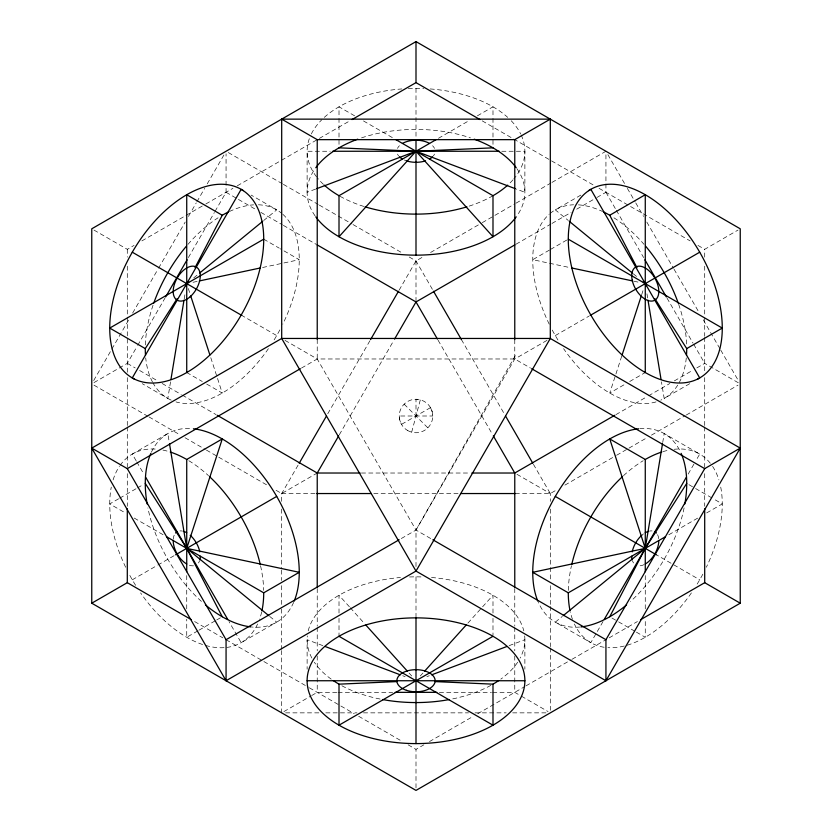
<?xml version="1.0" encoding="UTF-8"?>
<svg xmlns="http://www.w3.org/2000/svg" width="832" height="832" viewBox="0 0 832 832"><rect width="100%" height="100%" fill="white"/><g stroke="black" fill="none" stroke-linecap="round" stroke-linejoin="round"><path stroke-width="0.62" stroke-dasharray="4.16 3.12" d="M170.55 381.857L167.825 398.434L142.282 383.687M184.205 298.938L185.047 293.831M662.709 442.489L664.175 433.566L699.712 454.085L695.864 460.741M411.663 432.182L420.337 399.818L416 399.246L416 416M621.712 356.158L609.742 393.047L625.29 384.072M641.68 294.694L643.677 288.548M515.278 355.659L416 530.057L416 567.237M93.704 380.515L111.228 350.168M111.873 349.045L128.742 319.831M132.631 313.082L157.934 269.256M158.59 268.133L185.193 222.061M188.438 216.434L196.217 202.956M196.872 201.833L204.651 188.344M207.251 183.851L224.12 154.627M93.985 382.595L127.296 363.366L137.041 346.486M137.686 345.363L164.986 298.085M188.375 257.566L214.365 212.545M215.02 211.422L226.065 192.286L226.065 153.826M281.694 501.332L281.694 493.542L298.563 464.318M327.766 413.754L370.583 339.581M399.131 290.139L416 260.915L422.739 257.026M339.321 434.762L393.91 340.215M546.978 340.382L514.769 358.977L416 530.057L400.265 539.136M603.013 621.566L590.834 642.658L555.298 622.149L562.297 616.408M688.178 474.063L695.219 461.854M420.326 675.938L422.916 673.057M467.906 623.116L481.738 607.745M482.612 606.788L492.991 595.265L492.991 613.215M193.721 277.888L198.723 273.79M263.702 220.511L276.702 209.851L251.16 195.104M93.985 230.079L127.296 249.319L134.035 245.419M141.887 240.895L204.838 204.547M205.858 203.954L232.939 188.323M237.307 185.796L318.219 139.079M319.342 138.434L349.783 120.858M438.443 138.299L468.499 120.952M477.402 115.804L492.991 106.808L492.991 117.073M430.612 252.481L481.187 223.288M482.31 222.633L514.904 203.819M516.027 203.164L550.867 183.05M551.99 182.406L605.935 151.258M580.84 195.104L555.298 209.851L568.298 220.511M301.496 368.056L317.231 358.977L514.769 358.977L530.504 368.056M516.027 244.202L550.867 224.089M551.99 223.434L571.095 212.399M576.711 209.165L595.816 198.13M596.939 197.475L605.935 192.286L605.935 153.826M118.622 498.794L109.741 503.922L125.32 512.918M119.735 498.15L136.386 488.54M137.498 487.895L143.052 484.692M549.411 250.078L532.75 259.698L569.41 267.498M550.514 249.434L567.174 239.824M132.288 579.8L156.967 565.552M157.83 565.053L174.918 555.194M276.078 490.298L281.694 493.542L317.231 473.023M555.298 335.577L589.035 316.098M704.704 257.098L704.704 249.319L738.015 230.079M197.829 630.854L186.732 637.27L186.732 619.268M198.942 630.219L215.602 620.599M216.705 619.954L222.258 616.751M629.73 381.503L645.268 372.528M615.919 414.627L647.39 396.458M648.513 395.814L669.864 383.479M674.367 380.89L692.349 370.5M696.842 367.91L704.704 363.366L740.241 383.885M689.718 383.687L664.175 398.434L661.45 381.857M515.268 493.542L550.306 493.542L555.922 490.298M564.918 485.108L615.493 455.905M616.616 455.26L627.848 448.77M628.971 448.115L646.963 437.736M651.456 435.146L685.173 415.678M686.296 415.022L737.994 385.174M283.92 711.578L310.565 696.186M311.678 695.552L317.231 692.349L336.721 692.349M668.824 534.768L697.767 518.066M706.68 512.918L722.259 503.922L713.378 498.794M416 787.831L416 749.372L423.862 744.827M429.468 741.593L473.314 716.279M477.734 713.731L524.888 686.504M526.011 685.859L571.095 659.828M572.094 659.256L605.935 639.714M609.18 637.842L637.364 621.566M315.588 189.093L307.122 192.286L307.122 151.258L330.2 151.258M426.889 676.634L429.312 675.73M509.153 645.642L524.878 639.714L524.878 669.198M193.045 282.287L198.11 281.206M262.59 267.498L299.25 259.698L280.374 248.799M501.8 151.258L524.878 151.258L524.878 192.286L516.412 189.093M361.421 473.023L470.579 473.023M281.694 493.542L316.732 493.542M373.828 493.542L458.172 493.542M338.021 692.349L392.61 692.349M439.39 692.349L491.379 692.349M492.679 692.349L514.769 692.349L520.322 695.552M285.584 712.858L319.322 712.858M325.811 712.858L356.959 712.858M363.449 712.858L468.551 712.858M475.041 712.858L506.189 712.858M512.678 712.858L546.416 712.858M633.89 281.206L638.955 282.287M322.847 645.642L307.122 639.714L307.122 669.198M402.688 675.73L405.111 676.634M482.217 120.858L594.693 185.796M599.061 188.323L690.113 240.895M697.965 245.419L704.704 249.319M354.598 115.804L339.009 106.808L339.009 117.073M363.501 120.952L393.557 138.299M228.311 152.558L282.256 183.706M283.379 184.35L318.219 204.464M319.342 205.119L351.936 223.933M353.059 224.578L401.388 252.481M409.261 257.026L416 260.915L432.869 290.139M226.065 192.286L237.307 198.775M238.43 199.43L255.289 209.165M260.905 212.399L282.256 224.734M283.379 225.378L315.973 244.202M263.713 239.179L279.261 248.154M688.948 484.692L694.502 487.895M695.614 488.54L712.265 498.15M241.166 315.058L276.702 335.577M285.022 340.382L317.231 358.977L416 530.057L431.735 539.136M516.994 474.313L550.306 493.542L550.306 501.332M654.846 553.894L699.712 579.8M186.732 372.528L202.27 381.503M206.71 384.072L222.258 393.047L210.288 356.158M611.957 618.041L617.51 621.244M618.623 621.878L635.274 631.498M636.386 632.143L645.268 637.27L645.268 619.268M127.296 363.366L135.158 367.91M139.651 370.5L157.633 380.89M162.136 383.479L181.241 394.514M182.364 395.158L216.081 414.627M94.006 385.174L147.95 416.322M149.074 416.978L180.544 435.146M185.037 437.736L205.275 449.415M206.398 450.07L217.63 456.56M218.754 457.205L267.082 485.108M521.435 696.186L548.08 711.578M134.233 518.066L163.176 534.768M194.636 621.566L222.82 637.842M226.065 639.714L308.235 687.149M309.358 687.804L354.266 713.731M358.686 716.279L402.532 741.593M408.138 744.827L416 749.372M633.277 273.79L638.279 277.888M269.703 616.408L276.702 622.149L241.166 642.658L228.987 621.566M404.154 404.154L427.846 427.846M349.388 606.788L339.009 595.265L339.009 613.215M350.262 607.745L364.094 623.116M409.084 673.057L411.674 675.938M607.88 154.627L624.749 183.851M627.349 188.344L635.128 201.833M635.783 202.956L643.562 216.434M646.807 222.061L673.41 268.133M674.066 269.256L699.369 313.082M703.258 319.831L720.127 349.045M720.772 350.168L738.296 380.515M605.935 192.286L615.68 209.175M616.335 210.298L643.625 257.566M667.014 298.085L693.014 343.106M693.659 344.23L704.704 363.366M461.417 339.581L504.234 413.754M533.437 464.318L550.306 493.542M438.09 340.215L492.679 434.762M136.136 460.741L132.288 454.085L167.825 433.566L169.291 442.489M136.781 461.854L143.822 474.063M188.323 288.548L190.32 294.694M646.953 293.831L647.795 298.938M704.704 266.167L704.704 316.794M704.704 318.001L704.704 336.263M704.704 337.449L704.704 372.601M704.704 377.645L704.704 425.807M704.704 426.951L704.704 467.334M704.704 473.678L704.704 506.22M645.268 575.567L645.268 608.993M550.306 509.111L550.306 566.218M550.306 567.507L550.306 580.486M550.306 585.676L550.306 605.145M550.306 606.445L550.306 646.672M550.306 647.972L550.306 710.268M514.769 339.664L514.769 358.977M514.769 588.526L514.769 626.163M514.769 627.453L514.769 650.822M514.769 656.011L514.769 692.349M492.991 118.352L492.991 145.278M492.991 618.342L492.991 635.014M416 88.4L416 138.913M416 260.915L416 301.943M416 576.846L416 617.885M339.009 118.352L339.009 145.278M339.009 618.342L339.009 636.293M317.231 339.508L317.231 358.977M317.231 588.526L317.231 626.163M317.231 627.453L317.231 650.822M317.231 656.011L317.231 692.349M281.694 509.111L281.694 568.807M281.694 570.107L281.694 580.486M281.694 585.676L281.694 607.745M281.694 609.045L281.694 649.272M281.694 650.572L281.694 712.858M186.732 575.567L186.732 608.993M127.296 249.319L127.296 257.098M127.296 266.167L127.296 372.601M127.296 377.645L127.296 425.807M127.296 426.951L127.296 467.334M127.296 473.678L127.296 506.22M639.829 428.657A108.878 62.858 -60 0 1 680.607 452.202M684.102 507.926A108.878 62.858 -60 0 1 630.583 601.401M579.654 627.058A108.878 62.858 -60 0 1 538.356 602.368M712.598 466.388A108.878 62.858 -60 0 1 718.9 479.887M720.72 487.105A108.878 62.858 -60 0 1 706.347 567.226M702.842 574.163A108.878 62.858 -60 0 1 696.394 585.322M691.402 592.904A108.878 62.858 -60 0 1 607.932 647.67M604.146 647.265A108.878 62.858 -60 0 1 574.402 624.021M572.468 619.32A108.878 62.858 -60 0 1 570.336 612.009M568.308 590.377A108.878 62.858 -60 0 1 571.418 565.885M623.511 475.654A108.878 62.858 -60 0 1 643.167 460.72M662.917 451.651A108.878 62.858 -60 0 1 669.042 450.091M674.107 449.29A108.878 62.858 -60 0 1 711.942 465.431M521.165 134.992A108.878 62.858 0 0 1 513.843 178.828M513.001 179.816A108.878 62.858 0 0 1 508.581 184.34M492.991 195.707A108.878 62.858 0 0 1 468.094 206.461M363.906 206.461A108.878 62.858 0 0 1 339.009 195.707M323.419 184.34A108.878 62.858 0 0 1 317.335 177.84M316.545 176.831A108.878 62.858 0 0 1 309.785 137.436M311.334 133.942A108.878 62.858 0 0 1 321.714 119.829M324.303 117.364A108.878 62.858 0 0 1 401.794 88.941M408.262 88.556A108.878 62.858 0 0 1 423.738 88.556M430.206 88.941A108.878 62.858 0 0 1 507.697 117.364M511.222 120.775A108.878 62.858 0 0 1 520.666 133.942M516.953 168.74A108.878 62.858 0 0 1 516.953 215.831M315.047 215.831A108.878 62.858 0 0 1 315.047 168.74M361.556 137.852A108.878 62.858 0 0 1 470.444 137.852M655.99 401.918A108.878 62.858 60 0 1 563.607 348.681M557.939 339.997A108.878 62.858 60 0 1 552.178 329.94M549.224 324.168A108.878 62.858 60 0 1 549.141 214.323M550.108 213.481A108.878 62.858 60 0 1 573.581 204.786M578.417 204.849A108.878 62.858 60 0 1 602.649 211.536M613.954 217.818A108.878 62.858 60 0 1 644.02 244.348M678.673 304.356A108.878 62.858 60 0 1 686.66 344.906M686.286 357.885A108.878 62.858 60 0 1 678.33 384.124M677.706 385.143A108.878 62.858 60 0 1 660.806 400.15M524.68 635.929A108.878 62.858 0 0 1 520.125 658.07M517.65 662.23A108.878 62.858 0 0 1 500.812 679.13M490.859 685.36A108.878 62.858 0 0 1 451.932 699.046M380.068 699.046A108.878 62.858 0 0 1 341.141 685.36M331.188 679.13A108.878 62.858 0 0 1 314.35 662.23M311.875 658.07A108.878 62.858 0 0 1 307.32 635.929M308.204 630.874A108.878 62.858 0 0 1 400.494 577.491M409.552 576.961A108.878 62.858 0 0 1 422.448 576.961M431.506 577.491A108.878 62.858 0 0 1 523.796 630.874M193.492 565.812A19.146 11.055 60 0 1 187.907 564.616M173.243 539.23A19.146 11.055 60 0 1 174.46 534.674M179.962 530.93A19.146 11.055 60 0 1 182.104 531.014M199.451 561.059A19.146 11.055 60 0 1 198.453 562.952M257.598 624.021A108.878 62.858 60 0 1 225.222 647.587M224.068 647.67A108.878 62.858 60 0 1 140.598 592.904M135.606 585.322A108.878 62.858 60 0 1 129.158 574.163M125.653 567.226A108.878 62.858 60 0 1 111.28 487.105M113.1 479.887A108.878 62.858 60 0 1 119.402 466.388M120.058 465.431A108.878 62.858 60 0 1 157.893 449.29M162.958 450.091A108.878 62.858 60 0 1 169.083 451.651M188.833 460.72A108.878 62.858 60 0 1 208.489 475.654M260.582 565.885A108.878 62.858 60 0 1 263.692 590.377M261.664 612.009A108.878 62.858 60 0 1 259.532 619.32M293.644 602.368A108.878 62.858 60 0 1 252.346 627.058M201.417 601.401A108.878 62.858 60 0 1 147.898 507.926M151.393 452.202A108.878 62.858 60 0 1 192.171 428.657M657.54 534.674A19.146 11.055 -60 0 1 658.757 539.23M644.093 564.616A19.146 11.055 -60 0 1 638.508 565.812M633.547 562.952A19.146 11.055 -60 0 1 632.549 561.059M641.774 535.298A19.146 11.055 -60 0 1 643.51 533.894M649.896 531.014A19.146 11.055 -60 0 1 652.038 530.93M258.419 204.786A108.878 62.858 -60 0 1 281.892 213.481M282.859 214.323A108.878 62.858 -60 0 1 282.776 324.168M279.822 329.94A108.878 62.858 -60 0 1 274.061 339.997M268.393 348.681A108.878 62.858 -60 0 1 176.01 401.918M171.194 400.15A108.878 62.858 -60 0 1 153.078 383.084M152.495 382.013A108.878 62.858 -60 0 1 145.714 357.885M145.34 344.906A108.878 62.858 -60 0 1 153.327 304.356M187.98 244.348A108.878 62.858 -60 0 1 218.046 217.818M229.351 211.536A108.878 62.858 -60 0 1 253.583 204.849M434.491 154.118A19.146 11.055 0 0 1 433.347 155.927M406.432 160.836A19.146 11.055 0 0 1 404.342 160.025M398.653 155.927A19.146 11.055 0 0 1 397.509 154.118M397.509 148.398A19.146 11.055 0 0 1 399.422 145.735M432.578 145.735A19.146 11.055 0 0 1 434.491 148.398M430.508 407.628L401.492 424.372L399.818 420.337L399.246 416L432.754 416L432.182 411.663L430.508 407.628M407.628 430.508A16.754 16.754 0 0 0 432.754 416A16.754 16.754 0 0 0 407.628 401.492A16.754 16.754 0 0 0 407.628 430.508"/><path stroke-width="1.25" d="M170.976 379.298L183.997 300.217M186.306 286.177L186.732 283.629L188.729 281.986M662.501 443.768L645.268 548.371L609.742 616.751M622.118 354.931L641.285 295.922M195.021 267.675L222.258 215.249A108.878 62.858 -60 0 1 228.166 212.098M165.63 296.962L187.075 259.823M299.218 463.195L326.466 416M370.583 339.581L398.486 291.262M338.676 435.885L317.231 473.023L317.231 587.226M394.555 339.092L416 301.943L514.904 244.847M604.292 619.351L686.254 477.391M605.935 680.742L605.935 639.714L704.704 468.634L740.241 448.115L550.306 338.458L281.694 338.458L91.759 448.115L226.065 680.742L416 571.085L550.306 338.458L550.306 119.142L281.694 119.142L281.694 338.458L416 571.085L605.935 680.742L740.241 448.115M145.496 355.274A108.878 62.858 -60 0 1 145.278 348.598L177.06 298.792M686.722 483.402L645.268 548.371L563.295 615.586M424.653 671.133L466.17 625.04M199.722 272.969L262.704 221.333M416 41.6L91.759 228.8L91.759 603.2L416 790.4L740.241 603.2L740.241 228.8L416 41.6L416 82.628L479.981 119.569M352.019 119.569L416 82.628M263.713 239.179L109.741 328.078L145.278 348.598M492.991 147.836L416 151.258L339.009 236.735L339.009 195.707L436.218 139.589M281.694 119.142L317.231 139.651L514.769 139.651L550.306 119.142M588.609 190.622L590.834 189.342L699.712 377.915L697.486 379.205M91.759 448.115L127.296 468.634L300.373 368.711M170.238 452.015A108.878 62.858 60 0 1 186.732 459.472L222.258 438.953L186.732 548.371L222.258 616.751M603.834 212.098A108.878 62.858 60 0 1 609.742 215.249L645.268 194.73L645.268 372.528M91.759 603.2L127.296 582.681L127.296 508.81M175.604 554.788L276.702 496.423M590.169 315.442L699.712 252.2M261.924 610.834A108.878 62.858 60 0 0 263.713 592.821L299.25 572.302L186.732 548.371L145.278 483.402M686.504 355.274A108.878 62.858 60 0 0 686.722 348.598L722.259 328.078L568.287 239.179A108.878 62.858 60 0 1 683.769 228.862A108.878 62.858 60 0 1 683.769 382.845A108.878 62.858 60 0 1 568.287 239.179M226.065 680.742L226.065 639.714L399.142 539.781M614.796 415.272L514.769 473.023L471.879 473.023M492.991 636.293L339.009 725.192L339.009 684.164A108.878 62.858 0 0 1 333.341 680.618M661.762 452.015A108.878 62.858 -60 0 0 645.268 459.472L609.742 438.953L645.268 548.371L532.75 572.302L568.287 592.821L665.486 536.702M640.65 619.674L704.704 582.681L704.704 508.81M316.805 188.646L416 151.258L515.195 188.646M431.725 674.814L506.73 646.547M199.368 280.935L260.052 268.029M339.009 684.164L396.75 681.595M332.758 151.258L499.242 151.258M360.121 473.023L317.231 473.023L217.204 415.272M316.732 493.542L371.228 493.542M460.772 493.542L515.268 493.542M307.122 680.742L524.878 680.742A108.878 62.858 0 0 0 361.556 626.298A108.878 62.858 0 0 0 361.556 735.176A108.878 62.858 0 0 0 524.878 680.742M395.21 692.349L436.79 692.349M339.009 147.836L416 151.258L492.991 236.735L492.991 195.707A108.878 62.858 0 0 0 507.697 185.151M435.25 681.595L492.991 684.164A108.878 62.858 0 0 0 498.659 680.618M571.948 268.029L632.632 280.935M325.27 646.547L400.275 674.814M395.782 139.589L492.991 195.707M243.391 190.622L241.166 189.342A108.878 62.858 -60 0 0 112.362 303.555A108.878 62.858 -60 0 0 206.658 357.999A108.878 62.858 -60 0 0 241.166 189.342L132.288 377.915L134.514 379.205M317.096 244.847L416 301.943L437.445 339.092M531.627 368.711L704.704 468.634M222.258 215.249L186.732 194.73L186.732 372.528M132.288 252.2L241.831 315.442M555.298 496.423L656.396 554.788M704.704 582.681L740.241 603.2M432.858 539.781L605.935 639.714M166.514 536.702L263.713 592.821M339.009 636.293L492.991 725.192L492.991 684.164M127.296 582.681L191.35 619.674M569.296 221.333L632.278 272.969M643.271 281.986L645.268 283.629L645.694 286.177M268.705 615.586L186.732 548.371L169.499 443.768M365.83 625.04L407.347 671.133M654.94 298.792L686.722 348.598M644.925 259.823L666.37 296.962M433.514 291.262L461.417 339.581M505.534 416L532.782 463.195M493.324 435.885L514.769 473.023L514.769 587.226M145.746 477.391L227.708 619.351M127.296 468.634L226.065 639.714M609.742 215.249L636.979 267.675M190.715 295.922L209.882 354.931M648.003 300.217L661.024 379.298M645.268 459.472L645.268 571.709M514.769 139.651L514.769 339.664M416 139.703L416 255.154A108.878 62.858 0 0 1 315.775 216.85M416 617.885L416 743.6M317.231 139.651L317.231 339.508M186.732 459.472L186.732 571.709M681.127 453.346A108.878 62.858 -60 0 1 684.861 503.953M626.6 604.864A108.878 62.858 -60 0 1 580.902 626.933M537.857 601.203A108.878 62.858 -60 0 1 555.776 495.602A108.878 62.858 -60 0 1 638.581 428.782M570.076 610.834A108.878 62.858 -60 0 1 568.287 592.821M571.698 564.668A108.878 62.858 -60 0 1 622.596 476.507M516.225 216.85A108.878 62.858 0 0 1 416 255.154M315.775 167.721A108.878 62.858 0 0 1 357.739 139.183M474.261 139.183A108.878 62.858 0 0 1 516.225 167.721M466.898 206.825A108.878 62.858 0 0 1 365.102 206.825M339.009 195.707A108.878 62.858 0 0 1 324.303 185.151M645.736 246.334A108.878 62.858 60 0 1 678.236 303.118M449.353 699.546A108.878 62.858 0 0 1 382.647 699.546M186.732 564.002A19.146 11.055 60 0 1 173.191 540.55M175.635 533A19.146 11.055 60 0 1 177.154 531.794M183.227 531.253A19.146 11.055 60 0 1 186.732 532.74M190.226 535.298A19.146 11.055 60 0 1 199.805 551.876M200.262 556.182A19.146 11.055 60 0 1 199.805 559.967M251.098 626.933A108.878 62.858 60 0 1 205.4 604.864M147.139 503.953A108.878 62.858 60 0 1 150.873 453.346M193.419 428.782A108.878 62.858 60 0 1 276.224 495.602A108.878 62.858 60 0 1 294.143 601.203M209.404 476.507A108.878 62.858 60 0 1 260.302 564.668M654.846 531.794A19.146 11.055 -60 0 1 656.365 533M658.809 540.55A19.146 11.055 -60 0 1 645.268 564.002M632.195 559.967A19.146 11.055 -60 0 1 631.738 556.182M632.195 551.876A19.146 11.055 -60 0 1 641.774 535.298M645.268 532.74A19.146 11.055 -60 0 1 648.773 531.253M153.764 303.118A108.878 62.858 -60 0 1 186.264 246.334M432.578 156.79A19.146 11.055 0 0 1 429.541 159.078M425.568 160.836A19.146 11.055 0 0 1 406.432 160.836M402.459 159.078A19.146 11.055 0 0 1 399.422 156.79M402.459 143.447A19.146 11.055 0 0 1 429.541 143.447M632.195 280.124A19.146 11.055 60 0 0 654.846 300.206A19.146 11.055 60 0 0 648.773 270.556A19.146 11.055 60 0 0 632.195 280.124M190.226 296.702A19.146 11.055 -60 0 0 196.3 267.051A19.146 11.055 -60 0 0 173.649 287.134A19.146 11.055 -60 0 0 190.226 296.702M406.432 690.31A19.146 11.055 0 0 0 435.146 680.742A19.146 11.055 0 0 0 406.432 671.164A19.146 11.055 0 0 0 406.432 690.31"/></g></svg>
